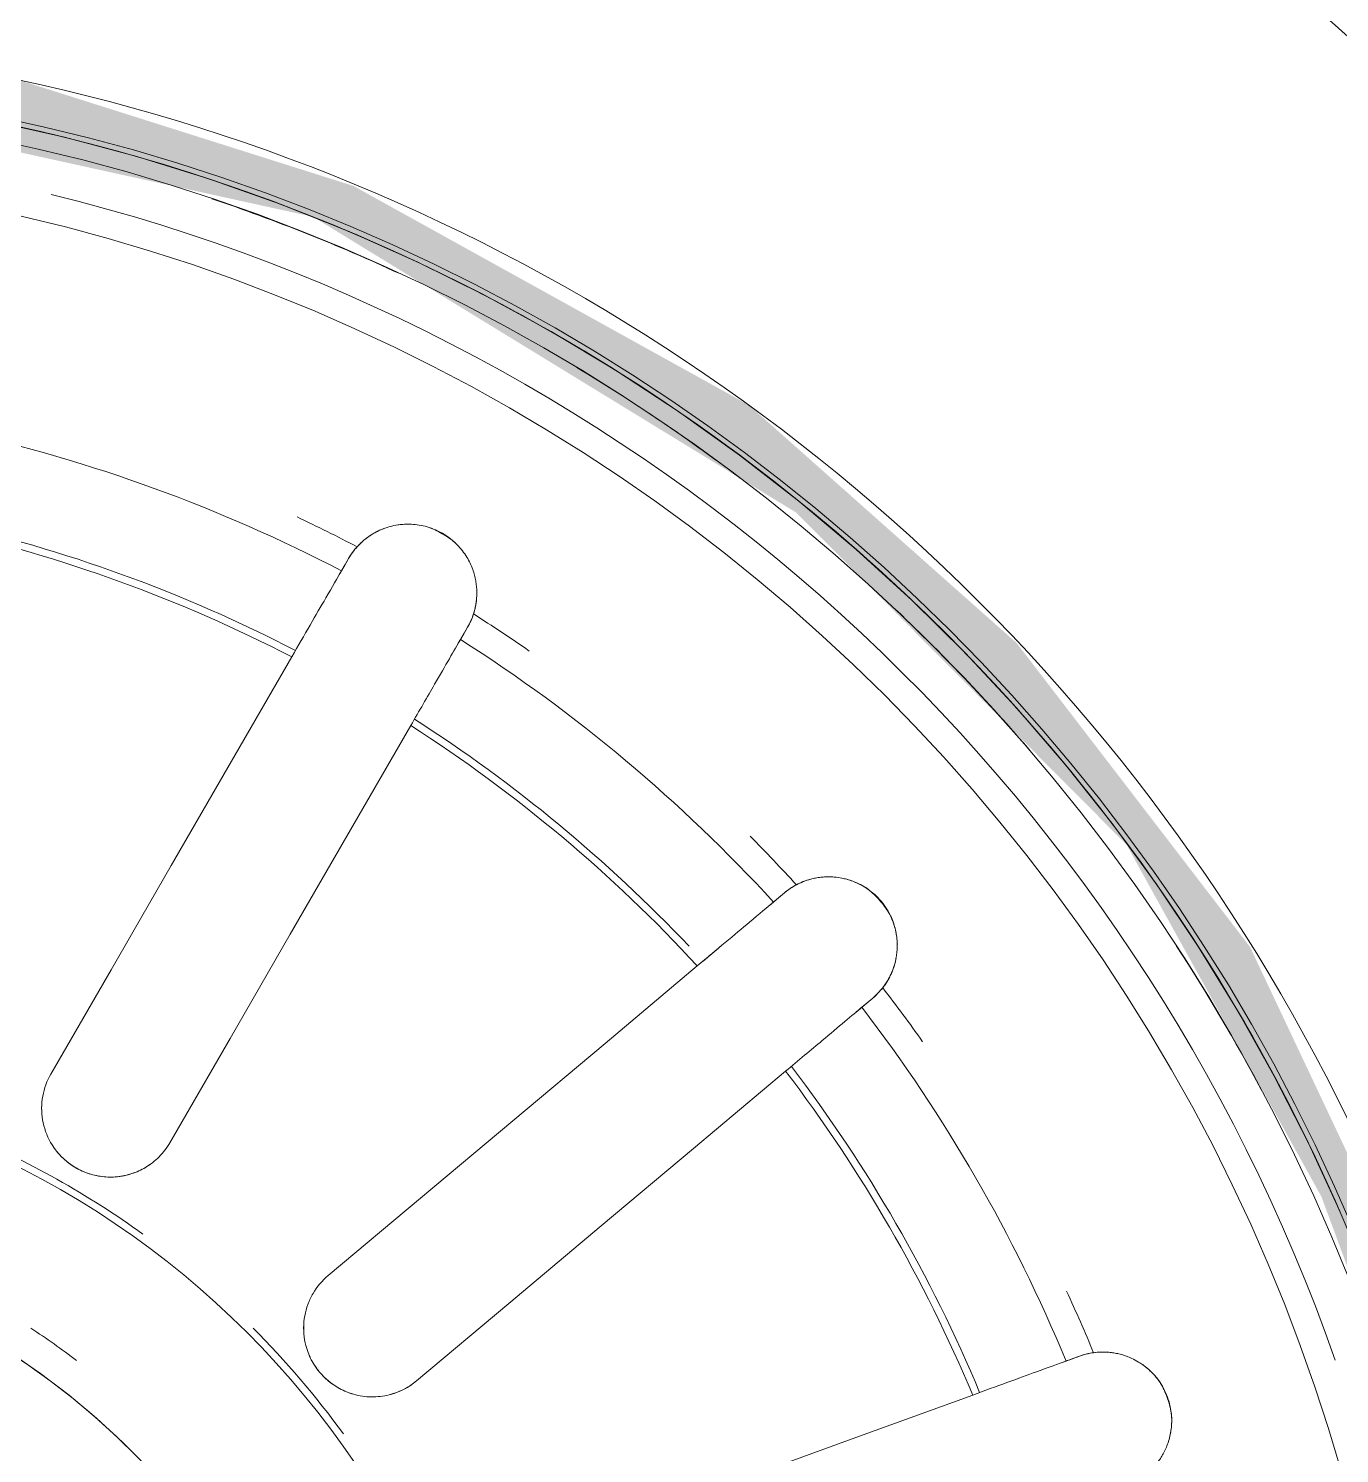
# Model space of a CAD drawing. Header units: millimetres. Extents: x -11245 to 9283, y -22520 to -3800.
# Drawn here: x -7527.66 to -7499.04, y -15394.64 to -15363.53 of the extents above; entities that cross this region are included whole.
import ezdxf

# ---------------------------------------------------------------- set-up
doc = ezdxf.new("R2010")
doc.units = ezdxf.units.MM
for name, color, linetype, lineweight in [('A-FLOR-PATT', 8, 'Continuous', 25), ('A-GENM', 13, 'Continuous', 9), ('G-IMPT', 8, 'Continuous', 9)]:
    doc.layers.add(name, color=color, linetype=linetype, lineweight=lineweight)

# ---------------------------------------------------------------- blocks, each defined once
blk = doc.blocks.new('CRT_MGN_COZ_Fogão a lenha completo - CRT_MGN_COZ_Fogão a lenha completo-5005769-PAGINAÇÃO DE PISO TÉRREO')
at = {"layer": 'G-IMPT', "flags": 128}
for points in [[(2524.108, -66.145), (2523.75, -67.746), (2523.328, -69.331), (2522.844, -70.897), (2522.297, -72.443), (2521.689, -73.966), (2521.02, -75.464), (2520.292, -76.933), (2519.506, -78.372), (2518.662, -79.779), (2517.764, -81.15), (2516.811, -82.485), (2515.805, -83.781), (2514.749, -85.035), (2513.643, -86.246), (2512.49, -87.412), (2511.291, -88.53), (2510.048, -89.6), (2508.764, -90.62), (2507.439, -91.587), (2506.077, -92.5), (2504.68, -93.359), (2503.249, -94.16), (2501.788, -94.904), (2500.298, -95.589)], [(2499.725, -58), (2499.712, -58.632), (2499.674, -59.263), (2499.611, -59.891), (2499.523, -60.517), (2499.41, -61.139), (2499.272, -61.756), (2499.11, -62.366), (2498.923, -62.97), (2498.712, -63.566), (2498.478, -64.153), (2498.22, -64.73), (2497.94, -65.296), (2497.637, -65.851), (2497.312, -66.393), (2496.965, -66.921), (2496.598, -67.436), (2496.211, -67.935), (2495.804, -68.418), (2495.377, -68.885), (2494.933, -69.334)], [(2503.295, -67.451), (2505.572, -68.766), (2507.85, -70.081), (2510.127, -71.396), (2512.405, -72.711)], [(2510.905, -75.309), (2508.627, -73.994), (2506.35, -72.679), (2504.072, -71.364), (2501.795, -70.049)], [(2498.894, -73.506), (2500.584, -75.52), (2502.275, -77.535), (2503.965, -79.55), (2505.656, -81.564)], [(2514.285, -73.796), (2514.419, -73.874), (2514.553, -73.951)], [(2503.358, -83.492), (2501.667, -81.478), (2499.977, -79.463), (2498.286, -77.449), (2496.596, -75.434)], [(2513.053, -76.549), (2512.919, -76.472), (2512.785, -76.394)], [(2492.688, -77.69), (2493.587, -80.162), (2494.487, -82.633), (2495.386, -85.104), (2496.286, -87.575)], [(2507.051, -83.227), (2507.151, -83.346), (2507.25, -83.464)], [(2504.952, -85.393), (2504.853, -85.274), (2504.753, -85.156)], [(2497.028, -89.616), (2497.081, -89.761), (2497.134, -89.906)]]:
    blk.add_lwpolyline(points, dxfattribs=at)
at = {"layer": 'G-IMPT'}
for centre, radius, start, end in [((2483.925, -58), 41, 270, 90), ((2483.925, -58), 15.8, 270, 90), ((2483.925, -58), 57.5, 180, 296.25141), ((2483.925, -58), 56.5, 180, 0), ((2483.925, -58), 41.108, 180, 360), ((2483.925, -58), 40.608, 180, 0), ((2483.925, -58), 39.099, 180, 360), ((2483.925, -58), 19.418, 180, 0), ((2483.925, -58), 41, 270, 0), ((2483.925, -58), 42, 270, 0), ((2483.925, -58), 32.054, 332.6822, 347.3178), ((2483.925, -58), 32.216, 332.6687, 347.3313), ((2483.925, -58), 19.579, 324.1641, 337.2117), ((2483.925, -58), 34.223, 332.5121, 347.4879), ((2483.925, -58), 16.5, 322.6326, 326.8821), ((2483.925, -58), 39.72, 289.2857, 346.2212), ((2483.925, -58), 40.608, 335.1724, 341.3793), ((2483.925, -58), 19.579, 306.0163, 314.9168), ((2483.925, -58), 34.845, 332.4126, 334.8187), ((2481.925, -58), 58.454, 270, 344.11765), ((2483.925, -58), 32.054, 312.6822, 327.3178), ((2483.925, -58), 32.216, 313.4576, 327.3313), ((2483.925, -58), 34.223, 312.5121, 327.4879), ((2483.925, -58), 34.845, 325.1811, 327.5874), ((2483.925, -58), 40.608, 322.7586, 328.9655), ((2483.925, -58), 34.845, 312.4126, 314.8187), ((2483.925, -58), 32.054, 292.6822, 307.3178), ((2483.925, -58), 32.216, 292.6687, 307.3313), ((2483.925, -58), 34.223, 292.5121, 307.4879), ((2483.925, -58), 34.845, 305.1811, 307.5874), ((2483.925, -58), 40.608, 310.3448, 316.5517), ((2483.925, -58), 34.845, 292.4126, 294.8187), ((2483.925, -58), 40.608, 297.931, 303.0817)]:
    blk.add_arc(centre, radius, start, end, dxfattribs=at)
for points, knots in [([(2501.321, -69.617), (2501.259, -69.528), (2501.177, -69.383), (2501.106, -69.182), (2501.067, -69.021), (2501.045, -68.856), (2501.043, -68.695), (2501.059, -68.529), (2501.092, -68.364), (2501.142, -68.209), (2501.211, -68.058), (2501.298, -67.912), (2501.415, -67.755), (2501.582, -67.592), (2501.799, -67.439), (2502.039, -67.331), (2502.378, -67.24), (2502.643, -67.244), (2502.811, -67.274)], [-0.8611111, -0.8611111, -0.8611111, -0.8611111, -0.7916667, -0.7569444, -0.7222222, -0.6875, -0.6527778, -0.6180556, -0.5833333, -0.5486111, -0.5138889, -0.4791667, -0.4444444, -0.3888889, -0.3333333, -0.2777778, -0.2222222, -0.1111111, -0.1111111, -0.1111111, -0.1111111]), ([(2501.795, -70.049), (2501.683, -69.985), (2501.528, -69.866), (2501.356, -69.671), (2501.246, -69.51), (2501.159, -69.335), (2501.073, -69.088), (2501.021, -68.716), (2501.104, -68.23), (2501.373, -67.763), (2501.719, -67.476), (2502.039, -67.33), (2502.293, -67.264), (2502.553, -67.243), (2502.899, -67.275), (2503.146, -67.365), (2503.295, -67.451)], [-1, -1, -1, -1, -0.916667, -0.875, -0.833333, -0.791667, -0.75, -0.666667, -0.555556, -0.444444, -0.333333, -0.277778, -0.222222, -0.166667, -0.111111, 0, 0, 0, 0]), ([(2512.405, -72.711), (2512.887, -72.989), (2513.63, -73.418), (2514.132, -73.708), (2514.285, -73.796)], [-1, -1, -1, -1, -0.4, 0, 0, 0, 0]), ([(2496.596, -75.434), (2496.513, -75.335), (2496.408, -75.171), (2496.313, -74.929), (2496.265, -74.74), (2496.243, -74.546), (2496.246, -74.284), (2496.325, -73.917), (2496.569, -73.489), (2496.982, -73.142), (2497.405, -72.99), (2497.755, -72.962), (2498.017, -72.987), (2498.269, -73.056), (2498.583, -73.205), (2498.783, -73.374), (2498.894, -73.506)], [-1, -1, -1, -1, -0.916667, -0.875, -0.833333, -0.791667, -0.75, -0.666667, -0.555556, -0.444444, -0.333333, -0.277778, -0.222222, -0.166667, -0.111111, 0, 0, 0, 0]), ([(2496.303, -74.059), (2496.317, -74.006), (2496.352, -73.905), (2496.424, -73.754), (2496.513, -73.61), (2496.612, -73.482), (2496.729, -73.364), (2496.86, -73.256), (2497.024, -73.148), (2497.236, -73.052), (2497.493, -72.983), (2497.755, -72.964), (2497.93, -72.979), (2498.016, -72.995)], [-0.6875, -0.6875, -0.6875, -0.6875, -0.6527778, -0.6180556, -0.5833333, -0.5486111, -0.5138889, -0.4791667, -0.4444444, -0.3888889, -0.3333333, -0.2777778, -0.2222222, -0.2222222, -0.2222222, -0.2222222]), ([(2514.553, -73.951), (2514.608, -73.983), (2514.716, -74.055), (2514.843, -74.166), (2514.936, -74.266), (2515.001, -74.346), (2515.062, -74.433), (2515.119, -74.528), (2515.171, -74.63), (2515.214, -74.738), (2515.255, -74.864), (2515.284, -74.998), (2515.301, -75.143), (2515.305, -75.284), (2515.293, -75.448), (2515.261, -75.619), (2515.201, -75.806), (2515.107, -76.002), (2514.985, -76.181), (2514.853, -76.327), (2514.721, -76.44), (2514.584, -76.534), (2514.449, -76.607), (2514.314, -76.663), (2514.185, -76.702), (2514.065, -76.728), (2513.95, -76.744), (2513.836, -76.751), (2513.725, -76.749), (2513.619, -76.74), (2513.517, -76.724), (2513.384, -76.693), (2513.224, -76.639), (2513.108, -76.581), (2513.053, -76.549)], [-1, -1, -1, -1, -0.944444, -0.888889, -0.861111, -0.833333, -0.805556, -0.777778, -0.75, -0.722222, -0.694444, -0.659722, -0.638889, -0.611111, -0.583333, -0.555556, -0.527778, -0.5, -0.472222, -0.444444, -0.416667, -0.388889, -0.361111, -0.333333, -0.305556, -0.277778, -0.25, -0.222222, -0.194444, -0.166667, -0.138889, -0.111111, -0.055556, 0, 0, 0, 0]), ([(2514.808, -74.137), (2514.85, -74.173), (2514.928, -74.251), (2515.016, -74.365), (2515.081, -74.464), (2515.127, -74.542), (2515.169, -74.625), (2515.193, -74.686), (2515.205, -74.717)], [-1, -1, -1, -1, -0.9444444, -0.8888889, -0.8611111, -0.8333333, -0.8055556, -0.7777778, -0.7777778, -0.7777778, -0.7777778]), ([(2512.785, -76.394), (2512.556, -76.262), (2511.988, -75.934), (2511.227, -75.495), (2510.905, -75.309)], [-1, -1, -1, -1, -0.4, 0, 0, 0, 0]), ([(2505.656, -81.564), (2506.014, -81.991), (2506.565, -82.648), (2506.938, -83.092), (2507.051, -83.227)], [-1, -1, -1, -1, -0.4, 0, 0, 0, 0]), ([(2504.753, -85.156), (2504.583, -84.953), (2504.161, -84.45), (2503.597, -83.777), (2503.358, -83.492)], [-1, -1, -1, -1, -0.4, 0, 0, 0, 0]), ([(2507.25, -83.464), (2507.291, -83.513), (2507.368, -83.618), (2507.45, -83.765), (2507.503, -83.891), (2507.537, -83.989), (2507.564, -84.091), (2507.585, -84.201), (2507.598, -84.314), (2507.603, -84.43), (2507.597, -84.563), (2507.579, -84.698), (2507.546, -84.84), (2507.502, -84.974), (2507.434, -85.124), (2507.345, -85.273), (2507.225, -85.43), (2507.07, -85.581), (2506.894, -85.708), (2506.719, -85.799), (2506.557, -85.861), (2506.397, -85.902), (2506.244, -85.924), (2506.098, -85.931), (2505.964, -85.924), (2505.842, -85.908), (2505.729, -85.883), (2505.619, -85.85), (2505.515, -85.811), (2505.419, -85.766), (2505.329, -85.716), (2505.214, -85.641), (2505.083, -85.536), (2504.993, -85.442), (2504.952, -85.393)], [-1, -1, -1, -1, -0.944444, -0.888889, -0.861111, -0.833333, -0.805556, -0.777778, -0.75, -0.722222, -0.694444, -0.659722, -0.638889, -0.611111, -0.583333, -0.555556, -0.527778, -0.5, -0.472222, -0.444444, -0.416667, -0.388889, -0.361111, -0.333333, -0.305556, -0.277778, -0.25, -0.222222, -0.194444, -0.166667, -0.138889, -0.111111, -0.055556, 0, 0, 0, 0]), ([(2505.819, -85.902), (2505.786, -85.896), (2505.723, -85.883), (2505.633, -85.855), (2505.548, -85.824), (2505.44, -85.777), (2505.313, -85.71), (2505.222, -85.646), (2505.179, -85.612)], [-0.2222222, -0.2222222, -0.2222222, -0.2222222, -0.1944444, -0.1666667, -0.1388889, -0.1111111, -0.0555556, 0, 0, 0, 0]), ([(2496.286, -87.575), (2496.476, -88.099), (2496.77, -88.904), (2496.968, -89.45), (2497.028, -89.616)], [-1, -1, -1, -1, -0.4, 0, 0, 0, 0]), ([(2497.134, -89.906), (2497.156, -89.966), (2497.193, -90.091), (2497.219, -90.258), (2497.226, -90.394), (2497.224, -90.497), (2497.215, -90.603), (2497.197, -90.713), (2497.171, -90.824), (2497.135, -90.934), (2497.085, -91.057), (2497.021, -91.178), (2496.941, -91.3), (2496.854, -91.411), (2496.739, -91.529), (2496.605, -91.639), (2496.438, -91.744), (2496.241, -91.834), (2496.032, -91.892), (2495.837, -91.919), (2495.663, -91.921), (2495.498, -91.905), (2495.347, -91.874), (2495.208, -91.83), (2495.084, -91.778), (2494.975, -91.721), (2494.877, -91.659), (2494.785, -91.591), (2494.701, -91.518), (2494.626, -91.443), (2494.559, -91.365), (2494.476, -91.256), (2494.389, -91.111), (2494.337, -90.992), (2494.315, -90.932)], [-1, -1, -1, -1, -0.944444, -0.888889, -0.861111, -0.833333, -0.805556, -0.777778, -0.75, -0.722222, -0.694444, -0.659722, -0.638889, -0.611111, -0.583333, -0.555556, -0.527778, -0.5, -0.472222, -0.444444, -0.416667, -0.388889, -0.361111, -0.333333, -0.305556, -0.277778, -0.25, -0.222222, -0.194444, -0.166667, -0.138889, -0.111111, -0.055556, 0, 0, 0, 0])]:
    blk.add_open_spline(points, degree=3, knots=knots, dxfattribs=at)
for points in [[(2514.553, -73.951), (2514.431, -73.88), (2514.295, -73.802), (2514.147, -73.716)], [(2514.808, -74.137), (2514.773, -74.105), (2514.696, -74.042), (2514.603, -73.98), (2514.553, -73.951)], [(2496.596, -75.434), (2496.452, -75.263), (2496.355, -75.075), (2496.299, -74.866)], [(2515.237, -75.689), (2515.22, -75.738), (2515.178, -75.838), (2515.095, -75.997), (2514.998, -76.149), (2514.933, -76.235), (2514.899, -76.274)], [(2512.647, -76.315), (2512.795, -76.4), (2512.931, -76.479), (2513.053, -76.549)], [(2513.053, -76.549), (2513.103, -76.578), (2513.203, -76.628), (2513.297, -76.663), (2513.341, -76.677)], [(2513.672, -76.744), (2513.614, -76.739), (2513.5, -76.724), (2513.393, -76.695), (2513.341, -76.677)], [(2506.077, -82.066), (2505.974, -81.943), (2505.868, -81.817), (2505.759, -81.688)], [(2507.25, -83.464), (2507.16, -83.356), (2507.059, -83.236), (2506.949, -83.105)], [(2507.427, -83.726), (2507.405, -83.685), (2507.354, -83.599), (2507.288, -83.509), (2507.25, -83.464)], [(2507.427, -83.726), (2507.453, -83.774), (2507.5, -83.875), (2507.535, -83.984), (2507.55, -84.041)], [(2507.545, -84.835), (2507.533, -84.874), (2507.505, -84.955), (2507.454, -85.083), (2507.387, -85.211), (2507.303, -85.332), (2507.193, -85.451), (2507.06, -85.572), (2506.917, -85.682), (2506.78, -85.77), (2506.647, -85.831), (2506.509, -85.874), (2506.375, -85.903), (2506.248, -85.923), (2506.171, -85.93), (2506.133, -85.931)], [(2504.651, -85.033), (2504.76, -85.164), (2504.861, -85.285), (2504.952, -85.393)], [(2504.952, -85.393), (2504.99, -85.437), (2505.066, -85.518), (2505.142, -85.583), (2505.179, -85.612)], [(2497.134, -89.906), (2497.086, -89.774), (2497.032, -89.626), (2496.974, -89.466)], [(2497.21, -90.213), (2497.204, -90.166), (2497.186, -90.068), (2497.154, -89.961), (2497.134, -89.906)], [(2497.21, -90.213), (2497.219, -90.267), (2497.229, -90.378), (2497.224, -90.492), (2497.219, -90.551)], [(2496.942, -91.295), (2496.918, -91.328), (2496.864, -91.394), (2496.772, -91.497), (2496.665, -91.595), (2496.545, -91.679), (2496.401, -91.754), (2496.234, -91.822), (2496.063, -91.876), (2495.904, -91.912), (2495.758, -91.924), (2495.614, -91.918), (2495.477, -91.898), (2495.394, -91.882), (2495.354, -91.873)]]:
    blk.add_open_spline(points, degree=3, dxfattribs=at)
blk = doc.blocks.new('CRT_MGN_COZ_Fogão a lenha completo - CRT_MGN_COZ_Fogão a lenha completo-V26-PAGINAÇÃO DE PISO TÉRREO')
at = {"layer": 'G-IMPT', "flags": 128}
for points in [[(2524.108, -66.145), (2523.75, -67.746), (2523.328, -69.331), (2522.844, -70.897), (2522.297, -72.443), (2521.689, -73.966), (2521.02, -75.464), (2520.292, -76.933), (2519.506, -78.372), (2518.662, -79.779), (2517.764, -81.15), (2516.811, -82.485), (2515.805, -83.781), (2514.749, -85.035), (2513.643, -86.246), (2512.49, -87.412), (2511.291, -88.53), (2510.048, -89.6), (2508.764, -90.62), (2507.439, -91.587), (2506.077, -92.5), (2504.68, -93.359), (2503.249, -94.16), (2501.788, -94.904), (2500.298, -95.589)], [(2499.725, -58), (2499.712, -58.632), (2499.674, -59.263), (2499.611, -59.891), (2499.523, -60.517), (2499.41, -61.139), (2499.272, -61.756), (2499.11, -62.366), (2498.923, -62.97), (2498.712, -63.566), (2498.478, -64.153), (2498.22, -64.73), (2497.94, -65.296), (2497.637, -65.851), (2497.312, -66.393), (2496.965, -66.921), (2496.598, -67.436), (2496.211, -67.935), (2495.804, -68.418), (2495.377, -68.885), (2494.933, -69.334)], [(2503.295, -67.451), (2505.572, -68.766), (2507.85, -70.081), (2510.127, -71.396), (2512.405, -72.711)], [(2510.905, -75.309), (2508.627, -73.994), (2506.35, -72.679), (2504.072, -71.364), (2501.795, -70.049)], [(2498.894, -73.506), (2500.584, -75.52), (2502.275, -77.535), (2503.965, -79.55), (2505.656, -81.564)], [(2514.285, -73.796), (2514.419, -73.874), (2514.553, -73.951)], [(2503.358, -83.492), (2501.667, -81.478), (2499.977, -79.463), (2498.286, -77.449), (2496.596, -75.434)], [(2513.053, -76.549), (2512.919, -76.472), (2512.785, -76.394)], [(2492.688, -77.69), (2493.587, -80.162), (2494.487, -82.633), (2495.386, -85.104), (2496.286, -87.575)], [(2507.051, -83.227), (2507.151, -83.346), (2507.25, -83.464)], [(2504.952, -85.393), (2504.853, -85.274), (2504.753, -85.156)], [(2497.028, -89.616), (2497.081, -89.761), (2497.134, -89.906)]]:
    blk.add_lwpolyline(points, dxfattribs=at)
at = {"layer": 'G-IMPT'}
for centre, radius, start, end in [((2483.925, -58), 41, 270, 90), ((2483.925, -58), 15.8, 270, 90), ((2483.925, -58), 57.5, 180, 296.25141), ((2483.925, -58), 56.5, 180, 0), ((2483.925, -58), 41.108, 180, 360), ((2483.925, -58), 40.608, 180, 0), ((2483.925, -58), 39.099, 180, 360), ((2483.925, -58), 19.418, 180, 0), ((2483.925, -58), 41, 270, 0), ((2483.925, -58), 42, 270, 0), ((2483.925, -58), 32.054, 332.6822, 347.3178), ((2483.925, -58), 32.216, 332.6687, 347.3313), ((2483.925, -58), 19.579, 324.1641, 337.2117), ((2483.925, -58), 34.223, 332.5121, 347.4879), ((2483.925, -58), 16.5, 322.6326, 326.8821), ((2483.925, -58), 39.72, 289.2857, 346.2212), ((2483.925, -58), 40.608, 335.1724, 341.3793), ((2483.925, -58), 19.579, 306.0163, 314.9168), ((2483.925, -58), 34.845, 332.4126, 334.8187), ((2481.925, -58), 58.454, 270, 344.11765), ((2483.925, -58), 32.054, 312.6822, 327.3178), ((2483.925, -58), 32.216, 313.4576, 327.3313), ((2483.925, -58), 34.223, 312.5121, 327.4879), ((2483.925, -58), 34.845, 325.1811, 327.5874), ((2483.925, -58), 40.608, 322.7586, 328.9655), ((2483.925, -58), 34.845, 312.4126, 314.8187), ((2483.925, -58), 32.054, 292.6822, 307.3178), ((2483.925, -58), 32.216, 292.6687, 307.3313), ((2483.925, -58), 34.223, 292.5121, 307.4879), ((2483.925, -58), 34.845, 305.1811, 307.5874), ((2483.925, -58), 40.608, 310.3448, 316.5517), ((2483.925, -58), 34.845, 292.4126, 294.8187), ((2483.925, -58), 40.608, 297.931, 303.0817)]:
    blk.add_arc(centre, radius, start, end, dxfattribs=at)
for points, knots in [([(2501.321, -69.617), (2501.259, -69.528), (2501.177, -69.383), (2501.106, -69.182), (2501.067, -69.021), (2501.045, -68.856), (2501.043, -68.695), (2501.059, -68.529), (2501.092, -68.364), (2501.142, -68.209), (2501.211, -68.058), (2501.298, -67.912), (2501.415, -67.755), (2501.582, -67.592), (2501.799, -67.439), (2502.039, -67.331), (2502.378, -67.24), (2502.643, -67.244), (2502.811, -67.274)], [-0.8611111, -0.8611111, -0.8611111, -0.8611111, -0.7916667, -0.7569444, -0.7222222, -0.6875, -0.6527778, -0.6180556, -0.5833333, -0.5486111, -0.5138889, -0.4791667, -0.4444444, -0.3888889, -0.3333333, -0.2777778, -0.2222222, -0.1111111, -0.1111111, -0.1111111, -0.1111111]), ([(2501.795, -70.049), (2501.683, -69.985), (2501.528, -69.866), (2501.356, -69.671), (2501.246, -69.51), (2501.159, -69.335), (2501.073, -69.088), (2501.021, -68.716), (2501.104, -68.23), (2501.373, -67.763), (2501.719, -67.476), (2502.039, -67.33), (2502.293, -67.264), (2502.553, -67.243), (2502.899, -67.275), (2503.146, -67.365), (2503.295, -67.451)], [-1, -1, -1, -1, -0.916667, -0.875, -0.833333, -0.791667, -0.75, -0.666667, -0.555556, -0.444444, -0.333333, -0.277778, -0.222222, -0.166667, -0.111111, 0, 0, 0, 0]), ([(2512.405, -72.711), (2512.887, -72.989), (2513.63, -73.418), (2514.132, -73.708), (2514.285, -73.796)], [-1, -1, -1, -1, -0.4, 0, 0, 0, 0]), ([(2496.596, -75.434), (2496.513, -75.335), (2496.408, -75.171), (2496.313, -74.929), (2496.265, -74.74), (2496.243, -74.546), (2496.246, -74.284), (2496.325, -73.917), (2496.569, -73.489), (2496.982, -73.142), (2497.405, -72.99), (2497.755, -72.962), (2498.017, -72.987), (2498.269, -73.056), (2498.583, -73.205), (2498.783, -73.374), (2498.894, -73.506)], [-1, -1, -1, -1, -0.916667, -0.875, -0.833333, -0.791667, -0.75, -0.666667, -0.555556, -0.444444, -0.333333, -0.277778, -0.222222, -0.166667, -0.111111, 0, 0, 0, 0]), ([(2496.303, -74.059), (2496.317, -74.006), (2496.352, -73.905), (2496.424, -73.754), (2496.513, -73.61), (2496.612, -73.482), (2496.729, -73.364), (2496.86, -73.256), (2497.024, -73.148), (2497.236, -73.052), (2497.493, -72.983), (2497.755, -72.964), (2497.93, -72.979), (2498.016, -72.995)], [-0.6875, -0.6875, -0.6875, -0.6875, -0.6527778, -0.6180556, -0.5833333, -0.5486111, -0.5138889, -0.4791667, -0.4444444, -0.3888889, -0.3333333, -0.2777778, -0.2222222, -0.2222222, -0.2222222, -0.2222222]), ([(2514.553, -73.951), (2514.608, -73.983), (2514.716, -74.055), (2514.843, -74.166), (2514.936, -74.266), (2515.001, -74.346), (2515.062, -74.433), (2515.119, -74.528), (2515.171, -74.63), (2515.214, -74.738), (2515.255, -74.864), (2515.284, -74.998), (2515.301, -75.143), (2515.305, -75.284), (2515.293, -75.448), (2515.261, -75.619), (2515.201, -75.806), (2515.107, -76.002), (2514.985, -76.181), (2514.853, -76.327), (2514.721, -76.44), (2514.584, -76.534), (2514.449, -76.607), (2514.314, -76.663), (2514.185, -76.702), (2514.065, -76.728), (2513.95, -76.744), (2513.836, -76.751), (2513.725, -76.749), (2513.619, -76.74), (2513.517, -76.724), (2513.384, -76.693), (2513.224, -76.639), (2513.108, -76.581), (2513.053, -76.549)], [-1, -1, -1, -1, -0.944444, -0.888889, -0.861111, -0.833333, -0.805556, -0.777778, -0.75, -0.722222, -0.694444, -0.659722, -0.638889, -0.611111, -0.583333, -0.555556, -0.527778, -0.5, -0.472222, -0.444444, -0.416667, -0.388889, -0.361111, -0.333333, -0.305556, -0.277778, -0.25, -0.222222, -0.194444, -0.166667, -0.138889, -0.111111, -0.055556, 0, 0, 0, 0]), ([(2514.808, -74.137), (2514.85, -74.173), (2514.928, -74.251), (2515.016, -74.365), (2515.081, -74.464), (2515.127, -74.542), (2515.169, -74.625), (2515.193, -74.686), (2515.205, -74.717)], [-1, -1, -1, -1, -0.9444444, -0.8888889, -0.8611111, -0.8333333, -0.8055556, -0.7777778, -0.7777778, -0.7777778, -0.7777778]), ([(2512.785, -76.394), (2512.556, -76.262), (2511.988, -75.934), (2511.227, -75.495), (2510.905, -75.309)], [-1, -1, -1, -1, -0.4, 0, 0, 0, 0]), ([(2505.656, -81.564), (2506.014, -81.991), (2506.565, -82.648), (2506.938, -83.092), (2507.051, -83.227)], [-1, -1, -1, -1, -0.4, 0, 0, 0, 0]), ([(2504.753, -85.156), (2504.583, -84.953), (2504.161, -84.45), (2503.597, -83.777), (2503.358, -83.492)], [-1, -1, -1, -1, -0.4, 0, 0, 0, 0]), ([(2507.25, -83.464), (2507.291, -83.513), (2507.368, -83.618), (2507.45, -83.765), (2507.503, -83.891), (2507.537, -83.989), (2507.564, -84.091), (2507.585, -84.201), (2507.598, -84.314), (2507.603, -84.43), (2507.597, -84.563), (2507.579, -84.698), (2507.546, -84.84), (2507.502, -84.974), (2507.434, -85.124), (2507.345, -85.273), (2507.225, -85.43), (2507.07, -85.581), (2506.894, -85.708), (2506.719, -85.799), (2506.557, -85.861), (2506.397, -85.902), (2506.244, -85.924), (2506.098, -85.931), (2505.964, -85.924), (2505.842, -85.908), (2505.729, -85.883), (2505.619, -85.85), (2505.515, -85.811), (2505.419, -85.766), (2505.329, -85.716), (2505.214, -85.641), (2505.083, -85.536), (2504.993, -85.442), (2504.952, -85.393)], [-1, -1, -1, -1, -0.944444, -0.888889, -0.861111, -0.833333, -0.805556, -0.777778, -0.75, -0.722222, -0.694444, -0.659722, -0.638889, -0.611111, -0.583333, -0.555556, -0.527778, -0.5, -0.472222, -0.444444, -0.416667, -0.388889, -0.361111, -0.333333, -0.305556, -0.277778, -0.25, -0.222222, -0.194444, -0.166667, -0.138889, -0.111111, -0.055556, 0, 0, 0, 0]), ([(2505.819, -85.902), (2505.786, -85.896), (2505.723, -85.883), (2505.633, -85.855), (2505.548, -85.824), (2505.44, -85.777), (2505.313, -85.71), (2505.222, -85.646), (2505.179, -85.612)], [-0.2222222, -0.2222222, -0.2222222, -0.2222222, -0.1944444, -0.1666667, -0.1388889, -0.1111111, -0.0555556, 0, 0, 0, 0]), ([(2496.286, -87.575), (2496.476, -88.099), (2496.77, -88.904), (2496.968, -89.45), (2497.028, -89.616)], [-1, -1, -1, -1, -0.4, 0, 0, 0, 0]), ([(2497.134, -89.906), (2497.156, -89.966), (2497.193, -90.091), (2497.219, -90.258), (2497.226, -90.394), (2497.224, -90.497), (2497.215, -90.603), (2497.197, -90.713), (2497.171, -90.824), (2497.135, -90.934), (2497.085, -91.057), (2497.021, -91.178), (2496.941, -91.3), (2496.854, -91.411), (2496.739, -91.529), (2496.605, -91.639), (2496.438, -91.744), (2496.241, -91.834), (2496.032, -91.892), (2495.837, -91.919), (2495.663, -91.921), (2495.498, -91.905), (2495.347, -91.874), (2495.208, -91.83), (2495.084, -91.778), (2494.975, -91.721), (2494.877, -91.659), (2494.785, -91.591), (2494.701, -91.518), (2494.626, -91.443), (2494.559, -91.365), (2494.476, -91.256), (2494.389, -91.111), (2494.337, -90.992), (2494.315, -90.932)], [-1, -1, -1, -1, -0.944444, -0.888889, -0.861111, -0.833333, -0.805556, -0.777778, -0.75, -0.722222, -0.694444, -0.659722, -0.638889, -0.611111, -0.583333, -0.555556, -0.527778, -0.5, -0.472222, -0.444444, -0.416667, -0.388889, -0.361111, -0.333333, -0.305556, -0.277778, -0.25, -0.222222, -0.194444, -0.166667, -0.138889, -0.111111, -0.055556, 0, 0, 0, 0])]:
    blk.add_open_spline(points, degree=3, knots=knots, dxfattribs=at)
for points in [[(2514.553, -73.951), (2514.431, -73.88), (2514.295, -73.802), (2514.147, -73.716)], [(2514.808, -74.137), (2514.773, -74.105), (2514.696, -74.042), (2514.603, -73.98), (2514.553, -73.951)], [(2496.596, -75.434), (2496.452, -75.263), (2496.355, -75.075), (2496.299, -74.866)], [(2515.237, -75.689), (2515.22, -75.738), (2515.178, -75.838), (2515.095, -75.997), (2514.998, -76.149), (2514.933, -76.235), (2514.899, -76.274)], [(2512.647, -76.315), (2512.795, -76.4), (2512.931, -76.479), (2513.053, -76.549)], [(2513.053, -76.549), (2513.103, -76.578), (2513.203, -76.628), (2513.297, -76.663), (2513.341, -76.677)], [(2513.672, -76.744), (2513.614, -76.739), (2513.5, -76.724), (2513.393, -76.695), (2513.341, -76.677)], [(2506.077, -82.066), (2505.974, -81.943), (2505.868, -81.817), (2505.759, -81.688)], [(2507.25, -83.464), (2507.16, -83.356), (2507.059, -83.236), (2506.949, -83.105)], [(2507.427, -83.726), (2507.405, -83.685), (2507.354, -83.599), (2507.288, -83.509), (2507.25, -83.464)], [(2507.427, -83.726), (2507.453, -83.774), (2507.5, -83.875), (2507.535, -83.984), (2507.55, -84.041)], [(2507.545, -84.835), (2507.533, -84.874), (2507.505, -84.955), (2507.454, -85.083), (2507.387, -85.211), (2507.303, -85.332), (2507.193, -85.451), (2507.06, -85.572), (2506.917, -85.682), (2506.78, -85.77), (2506.647, -85.831), (2506.509, -85.874), (2506.375, -85.903), (2506.248, -85.923), (2506.171, -85.93), (2506.133, -85.931)], [(2504.651, -85.033), (2504.76, -85.164), (2504.861, -85.285), (2504.952, -85.393)], [(2504.952, -85.393), (2504.99, -85.437), (2505.066, -85.518), (2505.142, -85.583), (2505.179, -85.612)], [(2497.134, -89.906), (2497.086, -89.774), (2497.032, -89.626), (2496.974, -89.466)], [(2497.21, -90.213), (2497.204, -90.166), (2497.186, -90.068), (2497.154, -89.961), (2497.134, -89.906)], [(2497.21, -90.213), (2497.219, -90.267), (2497.229, -90.378), (2497.224, -90.492), (2497.219, -90.551)], [(2496.942, -91.295), (2496.918, -91.328), (2496.864, -91.394), (2496.772, -91.497), (2496.665, -91.595), (2496.545, -91.679), (2496.401, -91.754), (2496.234, -91.822), (2496.063, -91.876), (2495.904, -91.912), (2495.758, -91.924), (2495.614, -91.918), (2495.477, -91.898), (2495.394, -91.882), (2495.354, -91.873)]]:
    blk.add_open_spline(points, degree=3, dxfattribs=at)

msp = doc.modelspace()

# ---------------------------------------------------------------- hatches: boundary and pattern name
at = {"layer": 'A-FLOR-PATT', "lineweight": 9}
h = msp.add_hatch(dxfattribs=at)
h.set_pattern_fill('FP_1', color=9, style=0, pattern_type=2)
h.set_pattern_definition([(0, (0, 0), (609.6, 152.4), [25.146, -432.054, 25.146, -432.054, -2438.4]), (0, (0, 0), (609.6, 152.4), [-914.4, 25.146, -889.254, 25.146, -432.054, -1066.8]), (0, (0, 0), (609.6, 152.4), [-2286, 25.146, -279.654, 25.146, -736.854]), (120, (228.6, 76.2), (-436.7823, 451.7291), [25.146, -432.054, 25.146, -432.054, -2438.4]), (120, (228.6, 76.2), (-436.7823, 451.7291), [-914.4, 25.146, -889.254, 25.146, -432.054, -1066.8]), (120, (228.6, 76.2), (-436.7823, 451.7291), [-2286, 25.146, -279.654, 25.146, -736.854]), (240, (304.8, 381), (-172.8177, -604.1291), [25.146, -432.054, 25.146, -432.054, -2438.4]), (240, (304.8, 381), (-172.8177, -604.1291), [-914.4, 25.146, -889.254, 25.146, -432.054, -1066.8]), (240, (304.8, 381), (-172.8177, -604.1291), [-2286, 25.146, -279.654, 25.146, -736.854])])
h.paths.add_polyline_path([(-7253.156, -5639.186), (-7250.914, -5640.48), (-7252.12, -5639.615)])
h.paths.add_polyline_path([(-7254.62, -5635.651), (-7253.95, -5638.151), (-7254.084, -5636.945), (-7254.45, -5636.062)])
h.paths.add_polyline_path([(-7944.62, -19319.651), (-7944.62, -17819.651), (-7954.62, -17819.651), (-7954.62, -17359.651), (-7944.62, -17359.651), (-7944.62, -17039.651), (-7954.62, -17039.651), (-7954.62, -16739.651), (-7944.62, -16739.651), (-7944.62, -16439.651), (-7964.62, -16439.651), (-7964.62, -16039.651), (-7944.62, -16039.651), (-7944.62, -16034.651), (-7964.62, -16034.651), (-7964.62, -15634.651), (-7944.62, -15634.651), (-7944.62, -15589.651), (-7964.62, -15589.651), (-7964.62, -15189.651), (-7944.62, -15189.651), (-7944.62, -15184.651), (-7964.62, -15184.651), (-7964.62, -14784.651), (-7944.62, -14784.651), (-7944.62, -14739.651), (-7964.62, -14739.651), (-7964.62, -14339.651), (-7944.62, -14339.651), (-7944.62, -14334.651), (-7964.62, -14334.651), (-7964.62, -13934.651), (-7944.62, -13934.651), (-7944.62, -13889.651), (-7244.62, -13889.651), (-7244.62, -13088.651), (-7254.62, -13088.651), (-7254.62, -12988.651), (-7244.62, -12988.651), (-7244.62, -8790.651), (-7254.62, -8790.651), (-7254.62, -8690.651), (-7244.62, -8690.651), (-7244.62, -8139.651), (-7254.62, -8139.651), (-7253.95, -5539.651), (-7244.62, -5539.651), (-7244.62, -5299.651), (-6663.62, -5299.651), (-6663.62, -5289.651), (-6563.62, -5289.651), (-6563.62, -5299.651), (-3065.62, -5299.291), (-3065.62, -5289.651), (-2965.62, -5289.651), (-2965.62, -5299.651), (-2524.62, -5299.651), (-2524.62, -3999.651), (-2584.62, -3999.651), (-2584.62, -3939.651), (-7042.12, -3939.651), (-7042.12, -3859.651), (-2584.62, -3859.651), (-2584.62, -3799.651), (-7044.62, -3799.651), (-7044.62, -3999.651), (-7244.62, -3999.651), (-7244.62, -3799.651), (-11044.62, -3799.651), (-11044.62, -3999.651), (-11244.62, -3999.651), (-11244.62, -7934.651), (-11044.62, -7934.651), (-11044.62, -8134.651), (-11244.62, -8134.651), (-11244.62, -11579.651), (-11044.62, -11579.651), (-11044.62, -11779.651), (-11244.62, -11779.651), (-11244.62, -15224.651), (-11044.62, -15224.651), (-11044.62, -15424.651), (-11244.62, -15424.651), (-11244.62, -19119.651), (-11044.62, -19119.651), (-11044.62, -19319.651)])
h.paths.add_polyline_path([(-7504.62, -15607.726), (-7490.696, -15606.479), (-7477.378, -15602.945), (-7466.256, -15598.006), (-7455.502, -15591.067), (-7446.37, -15582.947), (-7438.697, -15573.749), (-7431.713, -15561.904), (-7427.342, -15550.895), (-7424.393, -15537.501), (-7424.486, -15531.805), (-7425.973, -15541.09), (-7429.275, -15553.452), (-7434.39, -15564.922), (-7440.362, -15574.336), (-7449.62, -15584.744), (-7459.509, -15592.725), (-7470.234, -15598.897), (-7480.561, -15602.997), (-7493.322, -15605.885), (-7504.62, -15607.637)])
h.paths.add_polyline_path([(-7684.62, -15607.226), (-7688.516, -15607.215), (-7689.699, -15606.86)])
h.paths.add_polyline_path([(-7684.62, -15607.726), (-7684.62, -15606.479), (-7697.291, -15605.71), (-7710.012, -15602.563), (-7723.009, -15596.847), (-7732.231, -15590.984), (-7741.896, -15582.529), (-7750.15, -15572.538), (-7756.792, -15561.112), (-7760.865, -15550.88), (-7763.788, -15537.95), (-7765.531, -15528.983), (-7764.374, -15540.65), (-7760.894, -15553.82), (-7755.901, -15565.09), (-7749.439, -15575.239), (-7740.489, -15585.302), (-7730.389, -15593.487), (-7719.658, -15599.697), (-7709.341, -15603.849), (-7697.291, -15606.729), (-7686.878, -15607.637)])
h.paths.add_polyline_path([(-7502.363, -15607.637), (-7504.62, -15607.226), (-7501.738, -15607.476)])
h.paths.add_polyline_path([(-7459.654, -15594.023), (-7459.509, -15593.178), (-7459.509, -15593.905)])
h.paths.add_polyline_path([(-7449.68, -15586.16), (-7449.62, -15585.26), (-7449.62, -15586.093)])
h.paths.add_polyline_path([(-7434.002, -15566.274), (-7434.184, -15565.335), (-7433.592, -15565.335)])
h.paths.add_polyline_path([(-7426.721, -15548.695), (-7427.25, -15548.236), (-7426.639, -15548.236)])
h.paths.add_polyline_path([(-7764.735, -15532.076), (-7765.37, -15528.1), (-7765.12, -15526.726), (-7764.753, -15531.817)])
h.paths.add_polyline_path([(-7536.62, -15466.18), (-7525.879, -15465.184), (-7515.504, -15462.232), (-7505.848, -15457.424), (-7497.24, -15450.924), (-7489.163, -15441.771), (-7484.294, -15433.781), (-7479.95, -15421.82), (-7478.415, -15413.119), (-7478.415, -15402.332), (-7481.001, -15389.929), (-7485.225, -15379.999), (-7491.017, -15371.242), (-7486.922, -15377.508), (-7483.935, -15383.747), (-7481.001, -15392.79), (-7479.586, -15403.117), (-7479.767, -15407.414), (-7479.763, -15410.939), (-7481.082, -15418.973), (-7483.126, -15423.722), (-7487.089, -15433.781), (-7488.583, -15435.469), (-7489.973, -15438.706), (-7496.455, -15446.186), (-7502.868, -15451.017), (-7516.071, -15459.007), (-7520.566, -15460.002), (-7531.407, -15461.985), (-7531.578, -15462.652), (-7552.234, -15460.052), (-7558.273, -15458.54), (-7565.086, -15455.326), (-7567.392, -15453.058), (-7578.777, -15444.239), (-7585.351, -15435.469), (-7589.939, -15426.136), (-7591.127, -15420.492), (-7593.466, -15407.414), (-7593.12, -15405.726), (-7593.477, -15400.513), (-7592.843, -15396.901), (-7591.127, -15390.959), (-7588.094, -15381.671), (-7584.657, -15375.982), (-7582.572, -15372.499), (-7581.708, -15371.677), (-7582.584, -15371.677), (-7587.197, -15378.53), (-7591.127, -15386.61), (-7594.079, -15396.985), (-7595.074, -15407.726), (-7594.079, -15418.467), (-7591.127, -15428.842), (-7585.444, -15439.775), (-7579.444, -15447.48), (-7571.846, -15454.373), (-7562.675, -15460.052), (-7552.617, -15463.948), (-7542.014, -15465.93)])
h.paths.add_polyline_path([(-7536.62, -15447.726), (-7527.357, -15446.666), (-7517.901, -15443.261), (-7510.589, -15438.616), (-7504.781, -15433.055), (-7499.409, -15425.082), (-7496.547, -15418.226), (-7494.85, -15410.116), (-7494.98, -15400.513), (-7496.719, -15392.634), (-7500.992, -15383.578), (-7506.083, -15376.947), (-7511.933, -15371.747), (-7520.566, -15366.962), (-7527.888, -15364.644), (-7536.62, -15363.726), (-7547.002, -15365.083), (-7555.339, -15368.182), (-7562.68, -15372.836), (-7569.685, -15379.923), (-7574.344, -15387.384), (-7577.277, -15395.344), (-7578.558, -15403.452), (-7577.875, -15413.39), (-7575.109, -15422.414), (-7570.783, -15430.085), (-7564.267, -15437.268), (-7557.555, -15442.094), (-7548.74, -15445.886), (-7540.273, -15447.528), (-7538.84, -15447.605)])
h.paths.add_polyline_path([(-7534.4, -15446.666), (-7543.253, -15446.186), (-7555.232, -15441.992), (-7562.347, -15437.352), (-7568.631, -15430.968), (-7573.831, -15422.941), (-7577.089, -15410.607), (-7577.381, -15403.527), (-7575.637, -15393.872), (-7571.751, -15384.588), (-7563.163, -15374.477), (-7555.339, -15369.516), (-7547.589, -15366.22), (-7534.4, -15364.786), (-7521.444, -15367.638), (-7510.894, -15374.099), (-7503.686, -15381.348), (-7499.43, -15389.038), (-7497.276, -15394.862), (-7495.62, -15405.726), (-7497.766, -15418.068), (-7501.567, -15426.528), (-7506.666, -15433.373), (-7512.816, -15438.832), (-7520.566, -15443.205), (-7528.455, -15445.691), (-7531.473, -15446.186)])
h.paths.add_polyline_path([(-7492.577, -15369.363), (-7498.556, -15363.435), (-7497.24, -15365.288), (-7493.422, -15368.735)])
h.paths.add_polyline_path([(-7572.3, -15361.456), (-7563.755, -15356.235), (-7571.846, -15361.079)])
h.paths.add_polyline_path([(-7505.611, -15358.19), (-7511.436, -15355.015), (-7505.848, -15358.096)])
h.paths.add_polyline_path([(-7502.363, -15205.814), (-7499.541, -15206.592), (-7503.246, -15205.975)])
h.paths.add_polyline_path([(-7424.867, -15286.726), (-7423.62, -15286.726), (-7424.867, -15272.801), (-7428.349, -15259.623), (-7433.477, -15248.117), (-7440.349, -15237.518), (-7448.751, -15228.15), (-7457.597, -15220.803), (-7469.441, -15213.819), (-7480.45, -15209.447), (-7493.845, -15206.499), (-7504.62, -15205.975), (-7504.62, -15206.972), (-7491.949, -15207.742), (-7479.59, -15210.755), (-7467.847, -15215.699), (-7457.009, -15222.468), (-7447.344, -15230.922), (-7439.09, -15240.914), (-7432.449, -15252.339), (-7428.349, -15262.666), (-7425.603, -15274.224), (-7424.867, -15280.45)])
h.paths.add_polyline_path([(-7765.531, -15284.468), (-7765.081, -15286.186), (-7765.466, -15284.827)])
h.paths.add_polyline_path([(-7764.62, -15286.726), (-7764.374, -15286.726), (-7763.604, -15274.055), (-7760.591, -15261.695), (-7755.646, -15249.953), (-7748.175, -15238.223), (-7740.424, -15229.45), (-7730.432, -15221.195), (-7719.007, -15214.554), (-7709.341, -15210.641), (-7697.122, -15207.709), (-7686.878, -15205.814), (-7698.789, -15207.021), (-7711.416, -15210.342), (-7722.984, -15215.445), (-7733.257, -15222.004), (-7743.196, -15230.857), (-7751.381, -15240.957), (-7757.001, -15250.407), (-7761.885, -15262.508), (-7764.623, -15274.055), (-7765.37, -15286.726), (-7764.735, -15286.726)])
h.paths.add_polyline_path([(-7689.97, -15206.611), (-7685.874, -15205.997), (-7688.078, -15206.475)])
h.paths.add_polyline_path([(-7684.62, -15166.726), (-7684.62, -15166.479), (-7690.302, -15166.503)])
h.paths.add_polyline_path([(-7536.62, -15026.18), (-7525.879, -15025.184), (-7514.116, -15021.62), (-7505.654, -15017.292), (-7497.24, -15010.924), (-7489.166, -15001.775), (-7483.91, -14992.91), (-7480.398, -14983.722), (-7478.415, -14973.119), (-7478.415, -14962.332), (-7480.398, -14951.729), (-7484.294, -14941.671), (-7489.973, -14932.499), (-7498.556, -14923.435), (-7507.425, -14917.149), (-7515.504, -14913.219), (-7525.879, -14910.267), (-7536.62, -14909.272), (-7547.361, -14910.267), (-7559.014, -14913.783), (-7567.536, -14918.126), (-7577.336, -14925.863), (-7584.074, -14933.677), (-7589.33, -14942.542), (-7592.843, -14951.729), (-7594.825, -14962.332), (-7594.825, -14973.119), (-7592.239, -14985.522), (-7588.129, -14995.248), (-7583.267, -15002.952), (-7574.684, -15012.017), (-7565.815, -15018.302), (-7557.736, -15022.232), (-7547.361, -15025.184), (-7542.014, -15025.93)])
h.paths.add_polyline_path([(-7531.578, -15024.652), (-7554.255, -15022.012), (-7563.082, -15018.302), (-7571.846, -15012.642), (-7577.759, -15007.106), (-7579.818, -15004.632), (-7581.512, -15002.211), (-7583.953, -14998.498), (-7589.859, -14988.333), (-7592.239, -14980.662), (-7593.595, -14970), (-7593.44, -14966.164), (-7593.459, -14962.332), (-7592.158, -14954.478), (-7588.946, -14944.864), (-7583.936, -14935.759), (-7576.662, -14927.041), (-7569.378, -14920.955), (-7559.431, -14915.4), (-7554.255, -14913.63), (-7541.833, -14911.467), (-7541.161, -14910.842), (-7520.566, -14913.45), (-7515.504, -14914.684), (-7505.784, -14919.689), (-7497.691, -14925.972), (-7491.966, -14932.499), (-7490.488, -14934.671), (-7488.935, -14936.954), (-7486.528, -14941.671), (-7482.415, -14949.767), (-7481.167, -14956.985), (-7479.829, -14966.33), (-7480.1, -14967.826), (-7479.781, -14973.119), (-7480.398, -14976.55), (-7482.113, -14982.492), (-7485.471, -14993.078), (-7491.133, -15002.211), (-7498.158, -15009.901), (-7505.848, -15015.809), (-7515.504, -15020.755), (-7522.634, -15023.173), (-7531.469, -15024.226)])
h.paths.add_polyline_path([(-7536.62, -15009.726), (-7526.238, -15008.366), (-7518.008, -15005.315), (-7510.816, -15000.8), (-7504.879, -14995.176), (-7500.247, -14988.726), (-7496.547, -14980.226), (-7494.85, -14972.116), (-7494.98, -14962.513), (-7496.826, -14954.356), (-7500.743, -14945.962), (-7506.795, -14938.235), (-7513.19, -14932.931), (-7521.158, -14928.735), (-7527.888, -14926.644), (-7536.62, -14925.726), (-7547.002, -14927.083), (-7555.232, -14930.126), (-7563.342, -14935.398), (-7569.316, -14941.437), (-7574.367, -14949.435), (-7577.277, -14957.344), (-7578.558, -14965.452), (-7578.067, -14974.521), (-7575.087, -14984.46), (-7570.769, -14992.103), (-7565.174, -14998.498), (-7557.03, -15004.373), (-7549.173, -15007.765), (-7540.864, -15009.496)])
h.paths.add_polyline_path([(-7538.84, -15008.666), (-7551.327, -15005.742), (-7559.629, -15001.661), (-7568.631, -14992.968), (-7573.831, -14984.941), (-7577.089, -14972.607), (-7577.62, -14967.726), (-7575.637, -14955.872), (-7571.614, -14946.386), (-7565.593, -14939.043), (-7559.937, -14934.29), (-7551.417, -14929.533), (-7538.84, -14926.786), (-7525.651, -14928.22), (-7517.901, -14931.516), (-7510.772, -14936.202), (-7503.905, -14943.039), (-7498.251, -14953.948), (-7496.335, -14961.156), (-7495.86, -14972.159), (-7499.43, -14984.414), (-7503.98, -14992.538), (-7510.894, -14999.352), (-7516.047, -15002.953), (-7525.991, -15007.287), (-7534.4, -15008.666)])
h.paths.add_polyline_path([(-10029.114, -12639.651), (-10398.926, -12639.651), (-10403.119, -12559.033), (-10403.621, -12508.153), (-10401.837, -12380.248), (-10400.327, -12235.584), (-10401.115, -12127.456), (-10404.023, -12022.534), (-10409.73, -11879.085), (-10416.254, -11763.999), (-10422.358, -11658.976), (-10424.563, -11581.055), (-10427.914, -11348.628), (-10428.335, -11188.535), (-10427.361, -11144.37), (-10424.19, -11131.939), (-10421.033, -11122.228), (-10418.481, -11106.344), (-10417.555, -11077.155), (-10416.396, -11044.639), (-10412.096, -10978.567), (-10408.892, -10885.673), (-10406.154, -10833.252), (-10407.746, -10784.868), (-10409.293, -10728.777), (-10409.082, -10688.101), (-10407.21, -10551.035), (-10406.056, -10275.718), (-10404.455, -10091.414), (-10406.05, -9998.67), (-10410.74, -9853.749), (-10419.572, -9639.651), (-10029.64, -9639.651), (-10027.866, -9647.061), (-10025.631, -9669.191), (-10020.197, -9768.701), (-10018.352, -9801.493), (-10012.961, -9849.149), (-10009.638, -9873.463), (-10003.272, -9853.749), (-9996.047, -9827.044), (-9990.497, -9798.572), (-9984.291, -9754.099), (-9977.354, -9705.692), (-9966.885, -9639.651), (-9079.53, -9639.651), (-9081.81, -9677.369), (-9102.388, -9950.639), (-9106.664, -10044.433), (-9108.141, -10104.608), (-9107.982, -10165.897), (-9105.402, -10412.112), (-9103.898, -10619.845), (-9102.12, -10724.002), (-9103.443, -10759.87), (-9106.803, -10831.462), (-9106.14, -10849.252), (-9104.371, -10861.812), (-9097.226, -10890.525), (-9095.218, -10904.552), (-9092.541, -10976.922), (-9089.683, -10997.541), (-9082.877, -11029.569), (-9080.847, -11048.327), (-9079.919, -11071.397), (-9078.078, -11093.193), (-9074.001, -11108.937), (-9067.863, -11118.791), (-9057.977, -11130.86), (-9055.413, -11135.998), (-9052.992, -11143.347), (-9045.153, -11040.051), (-9041.997, -10970.661), (-9040.386, -10883.97), (-9039.754, -10711.826), (-9040.245, -10256.768), (-9041.698, -10213.199), (-9045.922, -10151.845), (-9052.865, -10079.8), (-9058.658, -10020.551), (-9060.325, -9979.395), (-9060.319, -9927.526), (-9059.898, -9862.474), (-9061.683, -9791.524), (-9062.772, -9720.269), (-9061.953, -9680.158), (-9060.127, -9639.651), (-8690.315, -9639.651), (-8686.121, -9720.269), (-8685.619, -9771.149), (-8687.403, -9899.054), (-8688.913, -10044.433), (-8688.125, -10151.845), (-8685.217, -10256.768), (-8679.51, -10400.217), (-8672.613, -10521.142), (-8666.882, -10620.326), (-8664.677, -10698.247), (-8661.326, -10930.674), (-8660.919, -11093.193), (-8661.879, -11134.932), (-8665.05, -11147.362), (-8668.208, -11157.073), (-8670.992, -11177.199), (-8671.685, -11202.147), (-8672.844, -11234.662), (-8677.144, -11300.735), (-8680.348, -11393.629), (-8683.086, -11446.049), (-8681.494, -11494.433), (-8679.948, -11550.525), (-8680.158, -11591.2), (-8682.03, -11728.266), (-8683.184, -12003.583), (-8684.785, -12187.888), (-8683.19, -12280.631), (-8678.016, -12438.062), (-8669.668, -12639.651), (-9059.6, -12639.651), (-9061.374, -12632.24), (-9063.609, -12610.111), (-9069.043, -12510.601), (-9070.888, -12477.808), (-9076.279, -12430.153), (-9089.42, -12339.508), (-9096.208, -12296.061), (-9099.013, -12214.673), (-9101.781, -12069.376), (-9103.159, -11922.931), (-9103.622, -11912.3), (-9110.359, -11987.643), (-9117.82, -12090.79), (-9120.622, -12152.057), (-9121.714, -12215.102), (-9120.75, -12286.006), (-9117.735, -12355.638), (-9115.114, -12427.98), (-9114.824, -12458.206), (-9115.646, -12504.233), (-9118.375, -12553.43), (-9121.249, -12579.899), (-9125.996, -12608.428), (-9133.285, -12639.651), (-9954.483, -12639.651), (-9961.644, -12579.899), (-9964.275, -12550.623), (-9965.645, -12519.514), (-9965.396, -12494.655), (-9962.233, -12455.641), (-9955.933, -12391.455), (-9955.52, -12363.929), (-9956.905, -12297.499), (-9956.125, -12270.424), (-9953.146, -12237.296), (-9949.539, -12214.298), (-9943.515, -12186.75), (-9927.253, -12126.134), (-9916.55, -12082.438), (-9912.101, -12057.024), (-9908.459, -12023.202), (-9906.262, -11981.806), (-9905.553, -11938.544), (-9906.436, -11871.654), (-9912.434, -11591.235), (-9911.73, -11503.247), (-9909.26, -11352.01), (-9910.77, -11307.955), (-9913.906, -11271.091), (-9919.145, -11233.677), (-9926.132, -11198.484), (-9934.675, -11165.564), (-9970.388, -11041.426), (-9985.002, -10977.584), (-9997.248, -10914.581), (-10010.349, -10842.489), (-10029.996, -11062.452), (-10043, -11222.359), (-10046.618, -11290.42), (-10048.57, -11370.992), (-10049.422, -11505.667), (-10049.31, -12001.065), (-10047.542, -12066.103), (-10043.318, -12127.456), (-10037.801, -12185.753), (-10030.582, -12258.75), (-10028.915, -12299.907), (-10028.921, -12351.775), (-10029.342, -12416.828), (-10027.558, -12487.777), (-10026.468, -12559.033), (-10027.287, -12599.144), (-10027.706, -12608.428)])
h.paths.add_polyline_path([(-11148.389, -7932.151), (-11184.62, -7932.151), (-11184.62, -4002.151), (-11104.62, -4002.151), (-11104.62, -7932.151)])
h.paths.add_polyline_path([(-2444.62, -5299.651), (-2384.62, -5299.651), (-2384.62, -3999.651), (-2444.62, -3999.651), (-2444.62, -5289.651)])
h.paths.add_polyline_path([(-7261.436, -3939.651), (-11042.12, -3939.651), (-11042.12, -3859.651), (-7247.12, -3859.651), (-7247.12, -3939.651)])

# ---------------------------------------------------------------- block references
at = {"layer": 'A-GENM', "color": 55, "rotation": 89.99999999999928}
for name in ['CRT_MGN_COZ_Fogão a lenha completo - CRT_MGN_COZ_Fogão a lenha completo-5005769-PAGINAÇÃO DE PISO TÉRREO', 'CRT_MGN_COZ_Fogão a lenha completo - CRT_MGN_COZ_Fogão a lenha completo-V26-PAGINAÇÃO DE PISO TÉRREO']:
    msp.add_blockref(name, (-7594.62, -17889.651), dxfattribs=at)

doc.saveas('drawing.dxf')
